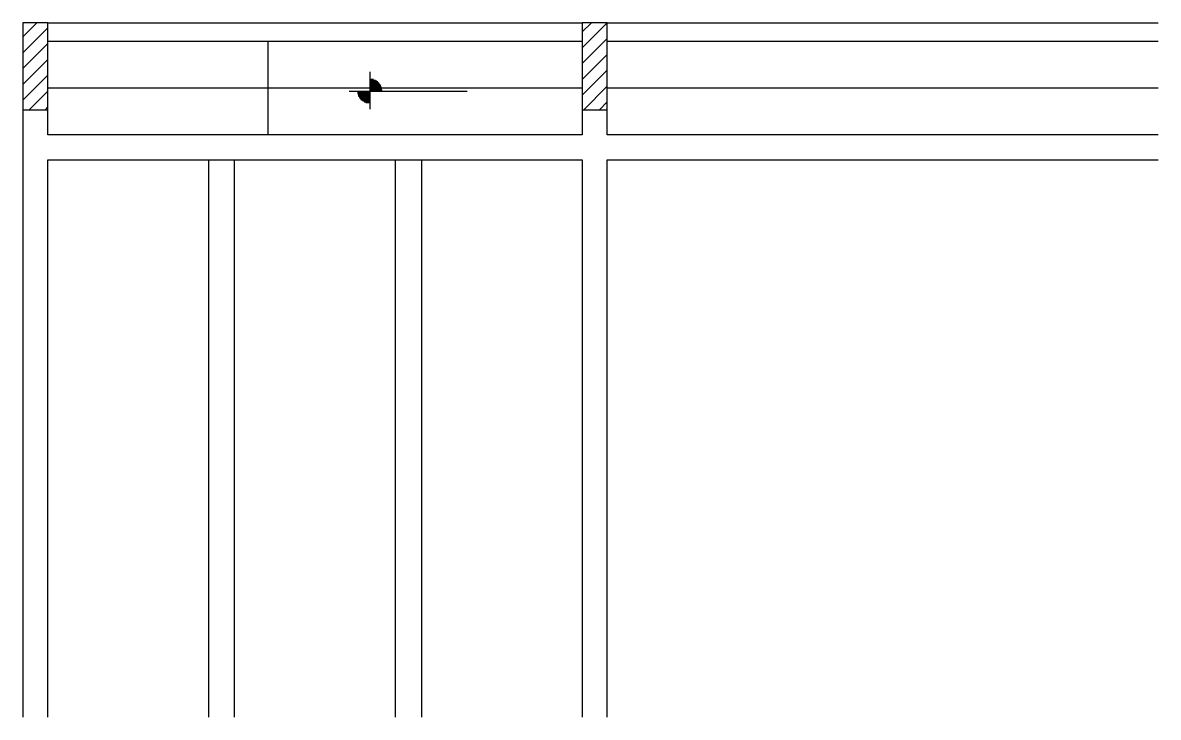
# Model space of a CAD drawing. Header units: metres. Extents: x 3628 to 4490, y 2299 to 2826.
import ezdxf

# ---------------------------------------------------------------- set-up
doc = ezdxf.new("R2010")
doc.units = ezdxf.units.M
for name, color, linetype in [('3', 7, 'Continuous'), ('7', 7, 'Continuous'), ('Painéis', 7, 'Continuous')]:
    doc.layers.add(name, color=color, linetype=linetype)

msp = doc.modelspace()

# ---------------------------------------------------------------- linework, layer by layer
at = {"layer": '3', "color": 7, "lineweight": 25}
for p, q in [((3628.04, 2815.19), (3638.83, 2825.98)), ((3647.04, 2825.98), (4052.54, 2825.98)), ((4052.54, 2806.94), (4071.54, 2825.98)), ((4052.54, 2818.96), (4059.56, 2825.98)), ((4071.54, 2825.98), (4489.54, 2825.98)), ((3628.04, 2803.17), (3647.04, 2822.17)), ((3628.04, 2791.15), (3647.04, 2810.15)), ((3647.04, 2811.98), (4052.54, 2811.98)), ((4052.54, 2794.92), (4071.54, 2813.92)), ((4071.54, 2811.98), (4489.54, 2811.98)), ((4052.54, 2782.9), (4071.54, 2801.9)), ((3628.04, 2779.13), (3647.04, 2798.13)), ((3628.04, 2767.11), (3647.04, 2786.11)), ((3891.3, 2788.6), (3891.3, 2760.39)), ((3891.3, 2783.49), (3891.3, 2764.74)), ((3891.3, 2783.04), (3894.18, 2783.04)), ((4052.54, 2770.88), (4071.54, 2789.88)), ((3632.93, 2759.98), (3647.04, 2774.09)), ((3875.65, 2774.12), (3965.26, 2774.12)), ((3881.92, 2774.12), (3900.67, 2774.12)), ((3891.3, 2782.44), (3895.61, 2782.44)), ((3891.3, 2781.85), (3896.6, 2781.85)), ((3891.3, 2781.25), (3897.38, 2781.25)), ((3891.3, 2780.66), (3898.01, 2780.66)), ((3891.3, 2780.07), (3898.55, 2780.07)), ((3891.3, 2779.47), (3899, 2779.47)), ((3891.3, 2778.88), (3899.38, 2778.88)), ((3891.3, 2778.28), (3899.7, 2778.28)), ((3891.3, 2777.69), (3899.97, 2777.69)), ((3891.3, 2777.09), (3900.19, 2777.09)), ((3891.3, 2776.5), (3900.37, 2776.5)), ((3891.3, 2775.9), (3900.5, 2775.9)), ((3891.3, 2775.31), (3900.6, 2775.31)), ((3891.3, 2774.71), (3900.67, 2774.71)), ((4053.66, 2759.98), (4071.54, 2777.86)), ((3891.3, 2773.52), (3881.92, 2773.52)), ((3891.3, 2772.93), (3882, 2772.93)), ((3891.3, 2772.34), (3882.09, 2772.34)), ((3891.3, 2771.74), (3882.23, 2771.74)), ((3891.3, 2771.15), (3882.41, 2771.15)), ((3891.3, 2770.55), (3882.63, 2770.55)), ((3891.3, 2769.96), (3882.9, 2769.96)), ((3891.3, 2769.36), (3883.22, 2769.36)), ((3891.3, 2768.77), (3883.6, 2768.77)), ((3891.3, 2768.17), (3884.05, 2768.17)), ((3891.3, 2767.58), (3884.58, 2767.58)), ((3891.3, 2766.98), (3885.22, 2766.98)), ((3891.3, 2766.39), (3885.99, 2766.39)), ((3891.3, 2765.79), (3886.99, 2765.79)), ((4065.68, 2759.98), (4071.54, 2765.84)), ((3644.95, 2759.98), (3647.04, 2762.06)), ((3891.3, 2765.2), (3888.41, 2765.2))]:
    msp.add_line(p, q, dxfattribs=at)
for points in [[(3628.04, 2759.98), (3628.04, 2731.48)], [(3647.04, 2740.98), (3647.04, 2759.98)], [(4052.54, 2759.98), (4052.54, 2740.98)], [(4071.54, 2740.98), (4071.54, 2759.98)], [(4052.54, 2740.98), (3647.04, 2740.98)], [(4489.54, 2740.98), (4071.54, 2740.98)], [(3628.04, 2731.48), (3628.04, 2298.98)], [(3647.04, 2721.98), (4052.54, 2721.98)], [(3647.04, 2298.98), (3647.04, 2721.98)], [(4052.54, 2721.98), (4052.54, 2298.98)], [(4071.54, 2721.98), (4489.54, 2721.98)], [(4071.54, 2298.98), (4071.54, 2721.98)]]:
    msp.add_lwpolyline(points, dxfattribs=at)
at = {"layer": '7', "color": 7, "lineweight": 25}
for points in [[(3628.04, 2759.98), (3647.04, 2759.98), (3647.04, 2825.98), (3628.04, 2825.98), (3628.04, 2759.98)], [(4052.54, 2759.98), (4071.54, 2759.98), (4071.54, 2825.98), (4052.54, 2825.98), (4052.54, 2759.98)]]:
    msp.add_lwpolyline(points, dxfattribs=at)
at = {"layer": 'Painéis', "color": 7, "lineweight": 25}
for p, q in [((3814.04, 2811.98), (3814.04, 2740.98)), ((3647.04, 2776.48), (4052.54, 2776.48)), ((4071.54, 2776.48), (4489.54, 2776.48)), ((3769.04, 2721.98), (3769.04, 2298.98)), ((3788.5, 2721.98), (3788.5, 2298.98)), ((3910.5, 2721.98), (3910.5, 2298.98)), ((3930.5, 2721.98), (3930.5, 2298.98))]:
    msp.add_line(p, q, dxfattribs=at)

doc.saveas('drawing.dxf')
